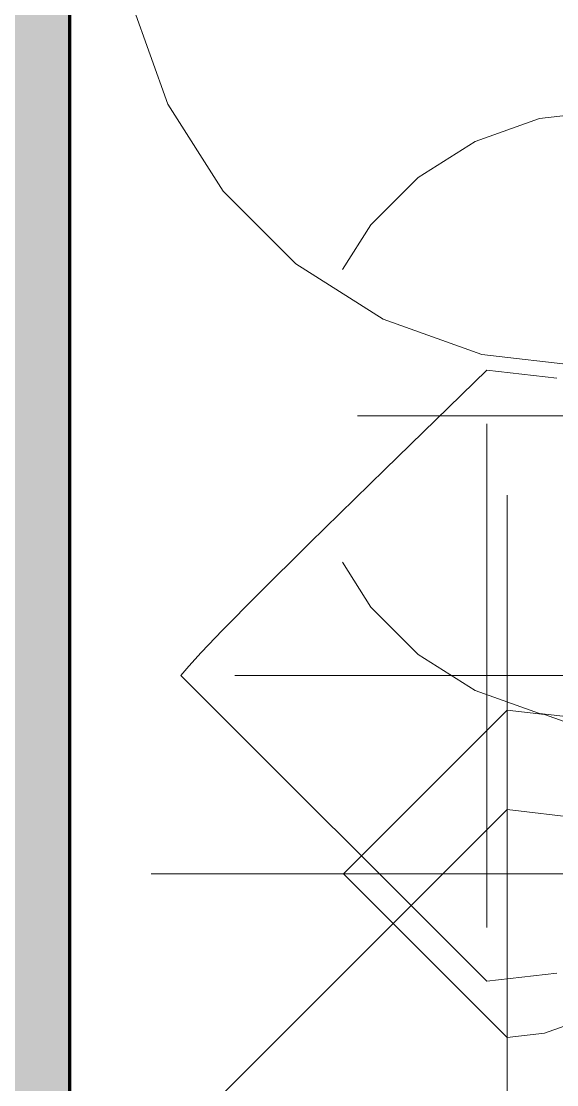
# Model space of a CAD drawing. Header units: inches. Extents: x 9391 to 11530, y 1186 to 2858.
# Drawn here: x 9716.4 to 9748, y 1657.7 to 1720.4 of the extents above; entities that cross this region are included whole.
import ezdxf

# ---------------------------------------------------------------- set-up
doc = ezdxf.new("R2010")
doc.units = ezdxf.units.IN
doc.header["$MEASUREMENT"] = 0
for name, color, linetype, lineweight in [('A-DETL-GENF-1', 254, 'Continuous', 9), ('C-BLDG-PADS', 91, 'Continuous', 70), ('C-BLDG-PADS-1', 91, 'Continuous', 9), ('C-TOPO', 7, 'Continuous', 9)]:
    doc.layers.add(name, color=color, linetype=linetype, lineweight=lineweight)

# ---------------------------------------------------------------- blocks, each defined once
blk = doc.blocks.new('daphne 26070 - daphne 26070-V59-FLOOR PLAN - ROOF')
at = {"layer": 'A-DETL-GENF-1'}
for p, q in [((0, 20.905), (0, 20.973)), ((0, 20.973), (0, 20.231)), ((0, 20.039), (0, 20.905)), ((0, 20.267), (0, 20.511)), ((0, 20.511), (0, 20.039)), ((0, 19.093), (0, 20.267)), ((0, 20.231), (0, 19.881)), ((0, 19.33), (0, 20.196)), ((0, 20.196), (0, 18.778)), ((0, 19.645), (0, 19.881)), ((0, 19.881), (0, 18.857)), ((0, 19.881), (0, 19.347)), ((0, 19.347), (0, 19.724)), ((0, 19.724), (0, 19.409)), ((0, 18.778), (0, 19.645)), ((0, 19.093), (0, 19.524)), ((0, 19.524), (0, 19.33)), ((0, 19.409), (0, 19.446)), ((0, 19.446), (0, 18.936)), ((0, 19.409), (0, 18.969)), ((0, 18.621), (0, 19.409)), ((0, 19.093), (0, 19.33)), ((0, 19.33), (0, 19.251)), ((0, 19.251), (0, 18.227)), ((0, 18.069), (0, 19.093)), ((0, 18.227), (0, 19.093)), ((0, 18.542), (0, 19.093)), ((0, 18.969), (0, 18.227)), ((0, 18.936), (0, 18.148)), ((0, 18.385), (0, 18.857)), ((0, 18.857), (0, 18.7)), ((0, 18.857), (0, 18.227)), ((0, 18.7), (0, 18.148)), ((0, 18.227), (0, 18.621)), ((0, 18.227), (0, 18.542)), ((0, 17.846), (0, 18.385)), ((0, 18.148), (0, 18.227)), ((0, 18.227), (0, 17.676)), ((0, 17.045), (0, 18.148)), ((0, 18.148), (0, 18.069)), ((0, 18.148), (0, 18.069)), ((0, 18.069), (0, 17.676)), ((0, 17.676), (0, 17.991)), ((0, 17.991), (0, 17.846)), ((0, 17.676), (0, 17.092)), ((0, 17.092), (0, 16.809)), ((0, 15.312), (0, 17.045)), ((0, 17.045), (0, 16.809)), ((0, 16.809), (0, 17.045)), ((0, 16.809), (0, 15.312)), ((0, 14.84), (0, 15.312)), ((0, 15.312), (0, 14.761)), ((0, 14.761), (0, 14.918)), ((0, 14.918), (0, 13.816)), ((0, 14.372), (0, 14.84)), ((0, 14.052), (0, 14.525)), ((0, 14.525), (0, 13.973)), ((0, 13.973), (0, 14.372)), ((0, 13.973), (0, 14.367)), ((0, 14.367), (0, 13.973)), ((0, 13.816), (0, 14.209)), ((0, 14.209), (0, 13.658)), ((0, 13.737), (0, 14.052)), ((0, 13.973), (0, 13.658)), ((0, 13.658), (0, 13.973)), ((0, 13.973), (0, 13.579)), ((0, 13.737), (0, 13.973)), ((0, 13.028), (0, 13.816)), ((0, 13.816), (0, 13.737)), ((0, 13.658), (0, 13.737)), ((0, 13.579), (0, 13.737)), ((0, 13.737), (0, 13.343)), ((0, 13.343), (0, 12.87)), ((0, 12.634), (0, 13.028)), ((0, 12.87), (0, 11.295)), ((0, 12.398), (0, 12.634)), ((0, 12.24), (0, 12.398)), ((0, 11.374), (0, 12.24)), ((0, 10.901), (0, 11.374)), ((0, 11.295), (0, 10.98)), ((0, 10.98), (0, 10.397)), ((0, 10.665), (0, 10.901)), ((0, 9.956), (0, 10.665)), ((0, 10.397), (0, 9.483)), ((0, 9.089), (0, 10.034)), ((0, 10.034), (0, 9.956)), ((-9.642, 0), (0, 9.642)), ((9.642, 0), (0, 9.642)), ((0, 9.483), (0, 8.065)), ((0, 8.538), (0, 9.089)), ((0, 8.38), (0, 8.538)), ((0, 7.907), (0, 8.38)), ((0, 8.065), (0, 6.568)), ((0, 6.411), (0, 7.907)), ((0, 6.664), (0, 7.277)), ((0, 7.277), (0, 7.052)), ((0, 7.052), (0, 6.411)), ((0, 6.568), (0, 6.726)), ((0, 6.726), (0, 6.253)), ((0, 5.699), (0, 6.664)), ((0, 6.253), (0, 5.702)), ((0, 5.702), (0, 4.756)), ((0, 4.835), (0, 5.699)), ((0, 4.126), (0, 4.835)), ((0, 4.756), (0, 4.014)), ((0, 3.575), (0, 4.126)), ((0, 4.014), (0, 1.445)), ((0, 2.551), (0, 3.732)), ((0, 3.732), (0, 3.575)), ((0, 1.999), (0, 2.551)), ((0, 0.66), (0, 1.999)), ((0, 1.445), (0, 0.498)), ((0, 0.345), (0, 0.66)), ((-11.418, 0), (-12.521, 0)), ((-10.394, 0), (-11.418, 0)), ((-9.291, 0), (-10.394, 0)), ((-9.213, 0), (-9.291, 0)), ((-5.747, 0), (-9.213, 0)), ((-4.486, 0), (-5.747, 0)), ((-0.372, 0), (-0.311, 0)), ((0.319, 0), (-0.311, 0)), ((0, 0.498), (0, 0.345)), ((0, -0.128), (0, 0.345)), ((0, 0.345), (0, -0.364)), ((9.387, -2.209), (9.642, 0)), ((-12.994, 0), (-12.127, 0)), ((-12.758, 0), (-11.97, 0)), ((-11.497, 0), (-12.635, 0)), ((-11.851, 0), (-12.6, 0)), ((-12.6, 0), (-12.127, 0)), ((-12.127, 0), (-12.442, 0)), ((-12.442, 0), (-11.851, 0)), ((-12.127, 0), (-10.788, 0)), ((-11.97, 0), (-11.261, 0)), ((-10.788, 0), (-11.497, 0)), ((-11.261, 0), (-10.436, 0)), ((-10.436, 0), (-9.922, 0)), ((-9.922, 0), (-8.504, 0)), ((-9.642, 0), (-9.387, -2.209)), ((-8.504, 0), (-8.346, 0)), ((-8.346, 0), (-7.558, 0)), ((-7.558, 0), (-6.928, 0)), ((-6.928, 0), (-6.643, 0)), ((-6.643, 0), (-6.062, 0)), ((-6.062, 0), (-6.219, 0)), ((-6.219, 0), (-5.668, 0)), ((-5.668, 0), (-5.983, 0)), ((-5.983, 0), (-5.353, 0)), ((-5.353, 0), (-4.722, 0)), ((-4.722, 0), (-4.329, 0)), ((-2.938, 0), (-4.486, 0)), ((-4.329, 0), (-3.541, 0)), ((-3.541, 0), (-1.285, 0)), ((-1.436, 0), (-2.938, 0)), ((-0.372, 0), (-1.436, 0)), ((-1.285, 0), (-0.565, 0)), ((-0.565, 0), (-0.075, 0)), ((-0.075, 0), (0.24, 0)), ((0, -0.521), (0, -0.128)), ((0, -0.345), (0, -0.369)), ((0, -0.345), (0, -0.364)), ((0, -0.369), (0, -1.309)), ((0, -0.994), (0, -0.521)), ((0.24, 0), (0.319, 0)), ((0.319, 0), (2.348, 0)), ((0.359, 0), (0.319, 0)), ((0.682, 0), (0.359, 0)), ((1.525, 0), (0.682, 0)), ((3.276, 0), (1.525, 0)), ((2.348, 0), (3.914, 0)), ((4.202, 0), (3.276, 0)), ((3.628, 0), (3.391, 0)), ((3.391, 0), (3.628, 0)), ((3.914, 0), (3.628, 0)), ((3.628, 0), (4.494, 0)), ((5.439, 0), (4.202, 0)), ((4.494, 0), (4.652, 0)), ((4.652, 0), (4.967, 0)), ((4.967, 0), (5.439, 0)), ((5.439, 0), (6.133, 0)), ((6.385, 0), (5.439, 0)), ((6.133, 0), (5.597, 0)), ((5.597, 0), (6.07, 0)), ((6.07, 0), (6.542, 0)), ((7.724, 0), (6.385, 0)), ((6.542, 0), (6.936, 0)), ((6.936, 0), (7.803, 0)), ((7.881, 0), (7.409, 0)), ((7.409, 0), (7.488, 0)), ((7.488, 0), (8.197, 0)), ((9.323, 0), (7.724, 0)), ((7.803, 0), (7.881, 0)), ((8.669, 0), (8.039, 0)), ((8.039, 0), (10.639, 0)), ((8.197, 0), (8.827, 0)), ((9.299, 0), (8.669, 0)), ((8.827, 0), (9.299, 0)), ((9.299, 0), (10.464, 0)), ((9.851, 0), (9.299, 0)), ((9.457, 0), (9.323, 0)), ((10.245, 0), (9.457, 0)), ((10.166, 0), (9.851, 0)), ((10.464, 0), (10.166, 0)), ((10.717, 0), (10.245, 0)), ((10.639, 0), (10.954, 0)), ((10.954, 0), (10.639, 0)), ((10.639, 0), (11.19, 0)), ((11.19, 0), (10.717, 0)), ((11.19, 0), (11.82, 0)), ((11.741, 0), (11.19, 0)), ((11.82, 0), (11.348, 0)), ((11.348, 0), (11.584, 0)), ((11.584, 0), (12.194, 0)), ((12.057, 0), (11.741, 0)), ((12.748, 0), (11.899, 0)), ((11.899, 0), (12.057, 0)), ((12.194, 0), (12.317, 0)), ((12.317, 0), (12.687, 0)), ((12.844, 0), (12.45, 0)), ((12.45, 0), (13.299, 0)), ((12.687, 0), (12.608, 0)), ((12.608, 0), (12.844, 0)), ((13.081, 0), (12.748, 0)), ((13.947, 0), (13.081, 0)), ((13.299, 0), (14.105, 0)), ((14.026, 0), (13.947, 0)), ((13.947, 0), (15.286, 0)), ((14.42, 0), (13.947, 0)), ((14.814, 0), (14.026, 0)), ((14.105, 0), (14.499, 0)), ((15.423, 0), (14.42, 0)), ((14.499, 0), (14.883, 0)), ((14.883, 0), (14.499, 0)), ((14.499, 0), (14.814, 0)), ((14.814, 0), (15.129, 0)), ((15.523, 0), (14.814, 0)), ((15.129, 0), (15.523, 0)), ((15.523, 0), (15.208, 0)), ((15.208, 0), (15.676, 0)), ((15.286, 0), (15.995, 0)), ((15.444, 0), (15.286, 0)), ((15.286, 0), (15.444, 0)), ((16.704, 0), (15.423, 0)), ((16.153, 0), (15.444, 0)), ((15.444, 0), (15.995, 0)), ((15.676, 0), (15.523, 0)), ((15.995, 0), (16.153, 0)), ((15.995, 0), (16.522, 0)), ((16.522, 0), (16.704, 0)), ((17.334, 0), (16.547, 0)), ((16.547, 0), (18.28, 0)), ((16.704, 0), (17.334, 0)), ((17.019, 0), (16.704, 0)), ((17.65, 0), (17.019, 0)), ((17.728, 0), (17.207, 0)), ((17.207, 0), (17.256, 0)), ((17.256, 0), (18.437, 0)), ((17.334, 0), (17.728, 0)), ((18.516, 0), (17.334, 0)), ((18.122, 0), (17.571, 0)), ((17.571, 0), (17.65, 0)), ((18.212, 0), (17.807, 0)), ((17.807, 0), (17.965, 0)), ((17.965, 0), (18.516, 0)), ((18.595, 0), (18.043, 0)), ((18.043, 0), (18.212, 0)), ((18.595, 0), (18.122, 0)), ((18.122, 0), (18.674, 0)), ((18.752, 0), (18.122, 0)), ((18.28, 0), (18.595, 0)), ((19.146, 0), (18.28, 0)), ((18.28, 0), (18.91, 0)), ((18.437, 0), (18.595, 0)), ((18.674, 0), (18.831, 0)), ((19.698, 0), (18.752, 0)), ((18.752, 0), (19.146, 0)), ((18.91, 0), (18.752, 0)), ((18.831, 0), (19.619, 0)), ((19.619, 0), (19.934, 0)), ((19.934, 0), (19.698, 0)), ((0, -1.654), (0, -0.994)), ((0, -1.309), (0, -1.782)), ((0, -2.097), (0, -1.654)), ((0, -1.782), (0, -2.176)), ((-9.387, -2.209), (-8.661, -4.238)), ((0, -2.727), (0, -2.097)), ((0, -2.176), (0, -2.491)), ((0, -2.491), (0, -3.594)), ((8.661, -4.238), (9.387, -2.209)), ((0, -3.2), (0, -2.727))]:
    blk.add_line(p, q, dxfattribs=at)
blk = doc.blocks.new('meyer lilac 26082 - meyer lilac 26082-V61-FLOOR PLAN - ROOF')
at = {"layer": 'A-DETL-GENF-1'}
for p, q in [((26.902, -6.331), (27.632, 0)), ((24.821, -12.146), (26.902, -6.331)), ((21.557, -17.277), (24.821, -12.146)), ((17.277, -21.557), (21.557, -17.277)), ((12.146, -24.821), (17.277, -21.557)), ((6.331, -26.902), (12.146, -24.821))]:
    blk.add_line(p, q, dxfattribs=at)
blk = doc.blocks.new('switchgrass 26764 - switchgrass 26764-V54-FLOOR PLAN - ROOF')
at = {"layer": 'A-DETL-GENF-1'}
for p, q in [((0, 3.367), (0, -4.66)), ((17.537, -4.127), (18.013, 0)), ((-18.013, 0), (-17.537, -4.127)), ((0, -3.547), (0, -2.873)), ((0, -4.37), (0, -3.547)), ((-17.537, -4.127), (-16.181, -7.918)), ((0, -5.574), (0, -4.37)), ((16.181, -7.918), (17.537, -4.127)), ((0, -6.442), (0, -4.415)), ((0, -4.415), (0, -7.6)), ((0, -4.66), (0, -4.807)), ((0, -4.807), (0, -4.907)), ((0, -4.85), (0, -4.831)), ((0, -4.831), (0, -5.284)), ((0, -5.465), (0, -4.85)), ((0, -4.907), (0, -4.97)), ((0, -4.97), (0, -5.002)), ((0, -5), (0, -4.995)), ((0, -4.995), (0, -5.093)), ((0, -5.012), (0, -5)), ((0, -5.002), (0, -5.012)), ((0, -5.093), (0, -5.217)), ((0, -5.217), (0, -5.639)), ((0, -5.284), (0, -5.443)), ((0, -5.443), (0, -8.185)), ((0, -6.038), (0, -5.465)), ((0, -6.354), (0, -5.574)), ((0, -5.639), (0, -5.764)), ((0, -5.764), (0, -5.863)), ((0, -5.863), (0, -5.858)), ((0, -5.858), (0, -6.098)), ((0, -6.55), (0, -6.038)), ((0, -6.098), (0, -6.531)), ((0, -7.479), (0, -6.354)), ((0, -7.41), (0, -6.442)), ((0, -8.464), (0, -6.519)), ((0, -6.519), (0, -6.947)), ((0, -6.531), (0, -7.298)), ((0, -6.981), (0, -6.55)), ((0, -6.947), (0, -7.639)), ((0, -7.312), (0, -6.981)), ((0, -8.324), (0, -7.166)), ((0, -7.166), (0, -7.476)), ((0, -7.298), (0, -8.491)), ((0, -7.525), (0, -7.312)), ((0, -8.805), (0, -7.41)), ((0, -8.084), (0, -7.456)), ((0, -7.456), (0, -10.496)), ((0, -7.476), (0, -7.888)), ((0, -8.78), (0, -7.479)), ((-16.181, -7.918), (-14.053, -11.263)), ((0, -7.6), (0, -7.525)), ((0, -7.639), (0, -8.519)), ((0, -7.888), (0, -8.493)), ((0, -8.98), (0, -8.084)), ((14.053, -11.263), (16.181, -7.918)), ((0, -8.185), (0, -8.469)), ((0, -9.181), (0, -8.324)), ((0, -8.324), (0, -8.414)), ((0, -10.483), (0, -8.324)), ((0, -8.936), (0, -8.324)), ((0, -8.324), (0, -9.048)), ((0, -8.414), (0, -9.488)), ((0, -8.469), (0, -8.464)), ((0, -8.491), (0, -10.206)), ((0, -8.493), (0, -9.308)), ((0, -8.519), (0, -9.507)), ((0, -10.088), (0, -8.78)), ((0, -10.417), (0, -8.805)), ((0, -9.575), (0, -8.936)), ((0, -9.145), (0, -8.98)), ((0, -9.048), (0, -11.654)), ((0, -9.193), (0, -9.145)), ((0, -10.076), (0, -9.181)), ((0, -9.631), (0, -9.193)), ((0, -9.308), (0, -10.348)), ((0, -9.488), (0, -9.868)), ((0, -9.507), (0, -10.527)), ((0, -10.197), (0, -9.575)), ((0, -10.153), (0, -9.631)), ((0, -9.868), (0, -10.265)), ((0, -10.947), (0, -10.076)), ((0, -11.232), (0, -10.088)), ((0, -10.221), (0, -10.153)), ((0, -10.758), (0, -10.197)), ((0, -10.206), (0, -10.221)), ((0, -10.265), (0, -14.289)), ((0, -10.348), (0, -11.631)), ((0, -12.037), (0, -10.417)), ((0, -10.978), (0, -10.483)), ((0, -10.496), (0, -12.667)), ((0, -10.527), (0, -11.501)), ((-14.053, -11.263), (-11.263, -14.053)), ((0, -11.214), (0, -10.758)), ((0, -11.799), (0, -10.933)), ((0, -10.933), (0, -11.603)), ((0, -11.733), (0, -10.947)), ((0, -11.54), (0, -10.978)), ((0, -11.52), (0, -11.214)), ((0, -12.043), (0, -11.232)), ((11.263, -14.053), (14.053, -11.263)), ((0, -11.501), (0, -12.351)), ((0, -11.631), (0, -11.52)), ((0, -11.829), (0, -11.54)), ((0, -11.603), (0, -12.246)), ((0, -11.654), (0, -11.799)), ((0, -12.372), (0, -11.733)), ((0, -12.976), (0, -11.829)), ((0, -13.454), (0, -12.037)), ((0, -12.351), (0, -12.043)), ((0, -12.246), (0, -12.844)), ((0, -12.8), (0, -12.372)), ((0, -12.667), (0, -12.957)), ((0, -12.957), (0, -12.8)), ((0, -12.844), (0, -13.378)), ((0, -13.295), (0, -12.976)), ((0, -13.61), (0, -13.295)), ((0, -13.378), (0, -13.828)), ((0, -14.458), (0, -13.454)), ((0, -13.936), (0, -13.61)), ((-11.263, -14.053), (-8.623, -15.732)), ((0, -13.828), (0, -14.405)), ((0, -14.289), (0, -13.936)), ((0, -14.405), (0, -14.839)), ((8.623, -15.732), (11.263, -14.053)), ((0, -14.839), (0, -14.458))]:
    blk.add_line(p, q, dxfattribs=at)
blk = doc.blocks.new('meyer lilac 26082 - meyer lilac 26082-V64-FLOOR PLAN - ROOF')
at = {"layer": 'A-DETL-GENF-1'}
for p, q in [((27.632, 0), (0, 27.632)), ((12.93, 0), (7.979, 0)), ((25.191, 0), (12.93, 0)), ((28.492, 0), (25.191, 0)), ((26.902, -6.331), (27.632, 0)), ((31.557, 0), (28.492, 0)), ((8.214, 0), (15.995, 0)), ((15.995, 0), (24.248, 0)), ((24.248, 0), (25.806, 0)), ((25.806, 0), (27.312, 0)), ((27.312, 0), (28.715, 0)), ((28.715, 0), (29.963, 0)), ((29.963, 0), (31.005, 0)), ((31.005, 0), (31.79, 0)), ((35.566, 0), (31.557, 0)), ((31.79, 0), (32.265, 0)), ((32.265, 0), (32.554, 0)), ((32.554, 0), (32.819, 0)), ((32.819, 0), (33.063, 0)), ((33.063, 0), (33.29, 0)), ((33.29, 0), (33.505, 0)), ((33.505, 0), (33.712, 0)), ((33.712, 0), (33.915, 0)), ((33.915, 0), (38.395, 0)), ((43.818, 0), (35.566, 0)), ((38.395, 0), (41.932, 0)), ((46.176, 0), (41.696, 0)), ((41.696, 0), (43.818, 0)), ((41.932, 0), (46.176, 0))]:
    blk.add_line(p, q, dxfattribs=at)
blk = doc.blocks.new('switchgrass 26764 - switchgrass 26764-V58-FLOOR PLAN - ROOF')
at = {"layer": 'A-DETL-GENF-1'}
for p, q in [((-18.013, 0), (0, 18.013)), ((0.554, 17.551), (0, 18.013)), ((1.361, 16.826), (0.554, 17.551)), ((2.673, 15.572), (1.361, 16.826)), ((4.741, 13.527), (2.673, 15.572)), ((0, 14.619), (0, 14.839)), ((0, 14.839), (0, 14.423)), ((0, 13.989), (0, 14.619)), ((0, 14.423), (0, 13.91)), ((0, 12.891), (0, 14.115)), ((0, 14.115), (0, 14.099)), ((0, 14.099), (0, 14.054)), ((0, 14.054), (0, 13.99)), ((0, 13.99), (0, 13.912)), ((0, 12.146), (0, 13.989)), ((0, 13.912), (0, 13.83)), ((0, 13.91), (0, 12.047)), ((0, 13.83), (0, 13.75)), ((0, 13.75), (0, 13.681)), ((0, 13.681), (0, 11.943)), ((0, 13.238), (0, 13.391)), ((0, 13.391), (0, 11.075)), ((0, 13.001), (0, 13.238)), ((7.82, 10.426), (4.741, 13.527)), ((0, 12.683), (0, 13.001)), ((0, 11.079), (0, 12.957)), ((0, 12.957), (0, 9.772)), ((0, 11.806), (0, 12.891)), ((0, 11.68), (0, 12.879)), ((0, 12.879), (0, 12.874)), ((0, 12.874), (0, 12.545)), ((0, 12.286), (0, 12.683)), ((0, 11.943), (0, 12.665)), ((0, 12.665), (0, 11.079)), ((0, 12.545), (0, 12.523)), ((0, 12.523), (0, 12.002)), ((0, 11.811), (0, 12.286)), ((0, 11.257), (0, 12.146)), ((0, 12.047), (0, 11.402)), ((0, 12.002), (0, 11.53)), ((0, 7.456), (0, 11.943)), ((0, 11.943), (0, 11.914)), ((0, 11.914), (0, 11.873)), ((0, 11.873), (0, 11.824)), ((0, 11.824), (0, 11.773)), ((0, 11.262), (0, 11.811)), ((0, 10.793), (0, 11.806)), ((0, 11.773), (0, 11.724)), ((0, 11.724), (0, 11.683)), ((0, 11.683), (0, 11.654)), ((0, 10.586), (0, 11.68)), ((0, 11.654), (0, 11.254)), ((0, 11.53), (0, 10.617)), ((0, 11.402), (0, 10.785)), ((0, 10.978), (0, 11.364)), ((0, 11.364), (0, 11.22)), ((0, 11.109), (0, 11.364)), ((0, 11.364), (0, 11.33)), ((0, 11.33), (0, 10.981)), ((0, 10.641), (0, 11.262)), ((0, 10.604), (0, 11.257)), ((0, 11.254), (0, 10.197)), ((0, 11.22), (0, 10.28)), ((0, 9.832), (0, 11.109)), ((0, 11.075), (0, 9.338)), ((0, 10.981), (0, 10.93)), ((0, 9.171), (0, 10.978)), ((0, 10.93), (0, 8.759)), ((0, 9.787), (0, 10.793)), ((0, 10.785), (0, 10.641)), ((0, 10.422), (0, 10.681)), ((0, 10.681), (0, 10.323)), ((0, 10.617), (0, 10.121)), ((0, 10.351), (0, 10.604)), ((0, 9.561), (0, 10.586)), ((0, 10.254), (0, 10.583)), ((0, 10.583), (0, 10.493)), ((0, 10.493), (0, 10.28)), ((0, 9.366), (0, 10.422)), ((0, 10.061), (0, 10.351)), ((0, 10.323), (0, 10.139)), ((0, 10.28), (0, 8.625)), ((0, 10.28), (0, 7.014)), ((0, 8.377), (0, 10.254)), ((0, 10.197), (0, 9.065)), ((0, 10.139), (0, 9.856)), ((0, 10.121), (0, 9.559)), ((0, 9.073), (0, 10.061)), ((12.159, 6.005), (7.82, 10.426)), ((0, 9.856), (0, 9.516)), ((0, 9.772), (0, 9.832)), ((0, 7.532), (0, 9.787)), ((0, 8.903), (0, 9.627)), ((0, 9.627), (0, 7.807)), ((0, 8.568), (0, 9.561)), ((0, 9.559), (0, 8.903)), ((0, 9.516), (0, 9.158)), ((0, 9.338), (0, 9.366)), ((0, 8.667), (0, 9.171)), ((0, 9.158), (0, 8.821)), ((0, 7.969), (0, 9.073)), ((0, 9.065), (0, 8.571)), ((0, 8.179), (0, 9.048)), ((0, 9.048), (0, 9.037)), ((0, 9.037), (0, 9.007)), ((0, 9.007), (0, 8.964)), ((0, 8.964), (0, 8.912)), ((0, 8.912), (0, 8.858)), ((0, 8.858), (0, 8.805)), ((0, 8.821), (0, 8.547)), ((0, 8.805), (0, 8.759)), ((0, 8.759), (0, 7.456)), ((0, 8.759), (0, 7.89)), ((0, 8.37), (0, 8.667)), ((0, 8.625), (0, 7.967)), ((0, 8.571), (0, 8.179)), ((0, 7.573), (0, 8.568)), ((0, 8.547), (0, 8.374)), ((0, 7.535), (0, 8.377)), ((0, 8.374), (0, 8.37)), ((0, 6.846), (0, 7.969)), ((0, 7.967), (0, 7.461)), ((0, 7.89), (0, 5.429)), ((0, 7.807), (0, 7.228)), ((0, 6.539), (0, 7.573)), ((0, 7.228), (0, 7.535)), ((0, 6.153), (0, 7.532)), ((0, 7.461), (0, 7.136)), ((0, 7.136), (0, 7.021)), ((0, 7.021), (0, 6.442)), ((0, 7.014), (0, 5.517)), ((0, 5.803), (0, 6.846)), ((0, 5.429), (0, 6.539)), ((0, 6.442), (0, 6.153)), ((0, 4.936), (0, 5.803)), ((18.013, 0), (12.159, 6.005)), ((0, 3.692), (0, 5.574)), ((0, 5.574), (0, 5.51)), ((0, 5.517), (0, 4.524)), ((0, 5.51), (0, 4.737)), ((0, 4.886), (0, 4.995)), ((0, 4.995), (0, 4.883)), ((0, 4.345), (0, 4.936)), ((0, 4.335), (0, 4.886)), ((0, 4.883), (0, 3.547)), ((0, 4.737), (0, 4.309)), ((0, 4.524), (0, 3.937)), ((0, 4.126), (0, 4.345)), ((0, 4.282), (0, 4.335)), ((0, 4.309), (0, 4.282)), ((0, 4.083), (0, 4.126)), ((0, 4.006), (0, 4.083)), ((0, 3.907), (0, 4.006)), ((0, 3.937), (0, 3.641)), ((0, 3.799), (0, 3.907)), ((0, 3.694), (0, 3.799)), ((0, 3.606), (0, 3.694)), ((0, 3.113), (0, 3.692)), ((0, 3.641), (0, 3.615)), ((0, 3.615), (0, 3.564)), ((0, 3.547), (0, 3.606)), ((0, 3.564), (0, 3.484)), ((0, 3.547), (0, 3.257)), ((0, 3.257), (0, 3.547)), ((0, 3.484), (0, 3.367)), ((0, 3.367), (0, -4.66)), ((0, 1.81), (0, 3.113)), ((0, 1.775), (0, 1.81)), ((0, 1.718), (0, 1.775)), ((0, 1.648), (0, 1.718)), ((0, 1.57), (0, 1.648)), ((0, 1.494), (0, 1.57)), ((0, 1.427), (0, 1.494)), ((0, 1.375), (0, 1.427)), ((0, 1.375), (0, -0.362)), ((-14.405, 0), (-14.839, 0)), ((-14.839, 0), (-14.458, 0)), ((-14.458, 0), (-13.454, 0)), ((-13.828, 0), (-14.405, 0)), ((-10.265, 0), (-14.289, 0)), ((-14.289, 0), (-13.936, 0)), ((-13.936, 0), (-13.61, 0)), ((-13.378, 0), (-13.828, 0)), ((-13.61, 0), (-13.295, 0)), ((-13.454, 0), (-12.037, 0)), ((-12.844, 0), (-13.378, 0)), ((-13.295, 0), (-12.976, 0)), ((-12.976, 0), (-11.829, 0)), ((-12.667, 0), (-12.957, 0)), ((-12.957, 0), (-12.8, 0)), ((-12.246, 0), (-12.844, 0)), ((-12.8, 0), (-12.372, 0)), ((-10.496, 0), (-12.667, 0)), ((-12.372, 0), (-11.733, 0)), ((-11.603, 0), (-12.246, 0)), ((-12.037, 0), (-10.417, 0)), ((-11.829, 0), (-11.54, 0)), ((-11.654, 0), (-11.799, 0)), ((-11.799, 0), (-10.933, 0)), ((-11.733, 0), (-10.947, 0)), ((-9.048, 0), (-11.654, 0)), ((-10.348, 0), (-11.631, 0)), ((-11.631, 0), (-11.52, 0)), ((-10.933, 0), (-11.603, 0)), ((-11.54, 0), (-10.978, 0)), ((-11.52, 0), (-11.214, 0)), ((-11.214, 0), (-10.758, 0)), ((-10.978, 0), (-10.483, 0)), ((-10.947, 0), (-10.076, 0)), ((-10.758, 0), (-10.197, 0)), ((-7.456, 0), (-10.496, 0)), ((-10.483, 0), (-8.324, 0)), ((-10.417, 0), (-8.805, 0)), ((-9.308, 0), (-10.348, 0)), ((-9.868, 0), (-10.265, 0)), ((-10.206, 0), (-10.221, 0)), ((-10.221, 0), (-10.153, 0)), ((-8.491, 0), (-10.206, 0)), ((-10.197, 0), (-9.575, 0)), ((-10.153, 0), (-9.631, 0)), ((-10.076, 0), (-9.181, 0)), ((-9.488, 0), (-9.868, 0)), ((-9.631, 0), (-9.193, 0)), ((-9.575, 0), (-8.936, 0)), ((-8.414, 0), (-9.488, 0)), ((-8.493, 0), (-9.308, 0)), ((-9.193, 0), (-9.145, 0)), ((-9.181, 0), (-8.324, 0)), ((-9.145, 0), (-8.98, 0)), ((-8.324, 0), (-9.048, 0)), ((-8.98, 0), (-8.084, 0)), ((-8.936, 0), (-8.324, 0)), ((-8.805, 0), (-7.41, 0)), ((-7.888, 0), (-8.493, 0)), ((-7.298, 0), (-8.491, 0)), ((-8.185, 0), (-8.469, 0)), ((-8.469, 0), (-8.464, 0)), ((-8.464, 0), (-6.519, 0)), ((-8.324, 0), (-8.414, 0)), ((-8.324, 0), (-7.166, 0)), ((-5.443, 0), (-8.185, 0)), ((-8.084, 0), (-7.456, 0)), ((-7.476, 0), (-7.888, 0)), ((-4.415, 0), (-7.6, 0)), ((-7.6, 0), (-7.525, 0)), ((-7.525, 0), (-7.312, 0)), ((-7.166, 0), (-7.476, 0)), ((-7.41, 0), (-6.442, 0)), ((-7.312, 0), (-6.981, 0)), ((-6.531, 0), (-7.298, 0)), ((-6.981, 0), (-6.55, 0)), ((-6.55, 0), (-6.038, 0)), ((-6.098, 0), (-6.531, 0)), ((-6.442, 0), (-4.415, 0)), ((-5.858, 0), (-6.098, 0)), ((-6.038, 0), (-5.465, 0)), ((-5.764, 0), (-5.863, 0)), ((-5.863, 0), (-5.858, 0)), ((-5.639, 0), (-5.764, 0)), ((-5.217, 0), (-5.639, 0)), ((-5.465, 0), (-4.85, 0)), ((-5.284, 0), (-5.443, 0)), ((-4.831, 0), (-5.284, 0)), ((-5.093, 0), (-5.217, 0)), ((-4.995, 0), (-5.093, 0)), ((-5.002, 0), (-5.012, 0)), ((-5.012, 0), (-5, 0)), ((-4.97, 0), (-5.002, 0)), ((-5, 0), (-4.995, 0)), ((-4.907, 0), (-4.97, 0)), ((-4.807, 0), (-4.907, 0)), ((-4.85, 0), (-4.831, 0)), ((-4.66, 0), (-4.807, 0)), ((3.367, 0), (-4.66, 0)), ((-3.547, 0), (-2.873, 0)), ((-2.873, 0), (-2.332, 0)), ((-2.332, 0), (-1.901, 0)), ((-1.901, 0), (-1.086, 0)), ((-1.086, 0), (-0.615, 0)), ((-0.615, 0), (-0.354, 0)), ((-0.354, 0), (-0.507, 0)), ((1.375, 0), (-0.362, 0)), ((1.375, 0), (1.427, 0)), ((1.427, 0), (1.494, 0)), ((1.494, 0), (1.57, 0)), ((1.57, 0), (1.648, 0)), ((1.648, 0), (1.718, 0)), ((1.718, 0), (1.775, 0)), ((1.775, 0), (1.81, 0)), ((1.81, 0), (3.113, 0)), ((3.113, 0), (3.692, 0)), ((3.547, 0), (3.257, 0)), ((3.257, 0), (3.547, 0)), ((3.484, 0), (3.367, 0)), ((3.564, 0), (3.484, 0)), ((4.883, 0), (3.547, 0)), ((3.547, 0), (3.606, 0)), ((3.615, 0), (3.564, 0)), ((3.606, 0), (3.694, 0)), ((3.641, 0), (3.615, 0)), ((3.937, 0), (3.641, 0)), ((3.692, 0), (5.574, 0)), ((3.694, 0), (3.799, 0)), ((3.799, 0), (3.907, 0)), ((3.907, 0), (4.006, 0)), ((4.524, 0), (3.937, 0)), ((4.006, 0), (4.083, 0)), ((4.083, 0), (4.126, 0)), ((4.126, 0), (4.345, 0)), ((4.309, 0), (4.282, 0)), ((4.282, 0), (4.335, 0)), ((4.737, 0), (4.309, 0)), ((4.335, 0), (4.886, 0)), ((4.345, 0), (4.936, 0)), ((5.517, 0), (4.524, 0)), ((5.51, 0), (4.737, 0)), ((4.995, 0), (4.883, 0)), ((4.886, 0), (4.995, 0)), ((4.936, 0), (5.803, 0)), ((7.89, 0), (5.429, 0)), ((5.429, 0), (6.539, 0)), ((5.574, 0), (5.51, 0)), ((7.014, 0), (5.517, 0)), ((5.803, 0), (6.846, 0)), ((6.442, 0), (6.153, 0)), ((6.153, 0), (7.532, 0)), ((7.021, 0), (6.442, 0)), ((6.539, 0), (7.573, 0)), ((6.846, 0), (7.969, 0)), ((10.28, 0), (7.014, 0)), ((7.136, 0), (7.021, 0)), ((7.461, 0), (7.136, 0)), ((7.807, 0), (7.228, 0)), ((7.228, 0), (7.535, 0)), ((8.759, 0), (7.456, 0)), ((7.456, 0), (11.943, 0)), ((7.967, 0), (7.461, 0)), ((7.532, 0), (9.787, 0)), ((7.535, 0), (8.377, 0)), ((7.573, 0), (8.568, 0)), ((9.627, 0), (7.807, 0)), ((8.759, 0), (7.89, 0)), ((8.625, 0), (7.967, 0)), ((7.969, 0), (9.073, 0)), ((8.571, 0), (8.179, 0)), ((8.179, 0), (9.048, 0)), ((8.374, 0), (8.37, 0)), ((8.37, 0), (8.667, 0)), ((8.547, 0), (8.374, 0)), ((8.377, 0), (10.254, 0)), ((8.821, 0), (8.547, 0)), ((8.568, 0), (9.561, 0)), ((9.065, 0), (8.571, 0)), ((10.28, 0), (8.625, 0)), ((8.667, 0), (9.171, 0)), ((10.93, 0), (8.759, 0)), ((8.805, 0), (8.759, 0)), ((8.857, 0), (8.805, 0)), ((9.158, 0), (8.821, 0)), ((8.912, 0), (8.857, 0)), ((9.559, 0), (8.903, 0)), ((8.903, 0), (9.627, 0)), ((8.964, 0), (8.912, 0)), ((9.007, 0), (8.964, 0)), ((9.037, 0), (9.007, 0)), ((9.048, 0), (9.037, 0)), ((10.197, 0), (9.065, 0)), ((9.073, 0), (10.061, 0)), ((9.516, 0), (9.158, 0)), ((9.171, 0), (10.978, 0)), ((11.075, 0), (9.338, 0)), ((9.338, 0), (9.366, 0)), ((9.366, 0), (10.422, 0)), ((9.856, 0), (9.516, 0)), ((10.121, 0), (9.559, 0)), ((9.561, 0), (10.586, 0)), ((12.957, 0), (9.772, 0)), ((9.772, 0), (9.832, 0)), ((9.787, 0), (10.793, 0)), ((9.832, 0), (11.109, 0)), ((10.139, 0), (9.856, 0)), ((10.061, 0), (10.351, 0)), ((10.617, 0), (10.121, 0)), ((10.323, 0), (10.139, 0)), ((11.254, 0), (10.197, 0)), ((10.254, 0), (10.583, 0)), ((11.22, 0), (10.28, 0)), ((10.493, 0), (10.28, 0)), ((10.681, 0), (10.323, 0)), ((10.351, 0), (10.604, 0)), ((10.422, 0), (10.681, 0)), ((10.583, 0), (10.493, 0)), ((10.586, 0), (11.68, 0)), ((10.604, 0), (11.257, 0)), ((11.53, 0), (10.617, 0)), ((10.785, 0), (10.641, 0)), ((10.641, 0), (11.262, 0)), ((11.402, 0), (10.785, 0)), ((10.793, 0), (11.806, 0)), ((10.981, 0), (10.93, 0)), ((10.978, 0), (11.364, 0)), ((11.33, 0), (10.981, 0)), ((13.391, 0), (11.075, 0)), ((12.665, 0), (11.079, 0)), ((11.079, 0), (12.957, 0)), ((11.109, 0), (11.364, 0)), ((11.364, 0), (11.22, 0)), ((11.654, 0), (11.254, 0)), ((11.257, 0), (12.146, 0)), ((11.262, 0), (11.811, 0)), ((11.364, 0), (11.33, 0)), ((12.047, 0), (11.402, 0)), ((12.002, 0), (11.53, 0)), ((11.683, 0), (11.654, 0)), ((11.68, 0), (12.879, 0)), ((11.724, 0), (11.683, 0)), ((11.773, 0), (11.724, 0)), ((11.824, 0), (11.773, 0)), ((11.806, 0), (12.891, 0)), ((11.811, 0), (12.286, 0)), ((11.873, 0), (11.824, 0)), ((11.914, 0), (11.873, 0)), ((11.943, 0), (11.914, 0)), ((13.681, 0), (11.943, 0)), ((11.943, 0), (12.665, 0)), ((12.523, 0), (12.002, 0)), ((13.91, 0), (12.047, 0)), ((12.146, 0), (13.989, 0)), ((12.286, 0), (12.683, 0)), ((12.545, 0), (12.523, 0)), ((12.874, 0), (12.545, 0)), ((12.683, 0), (13.001, 0)), ((12.879, 0), (12.874, 0)), ((12.891, 0), (14.115, 0)), ((13.001, 0), (13.238, 0)), ((13.238, 0), (13.391, 0)), ((13.75, 0), (13.681, 0)), ((13.83, 0), (13.75, 0)), ((13.912, 0), (13.83, 0)), ((14.423, 0), (13.91, 0)), ((13.99, 0), (13.912, 0)), ((13.989, 0), (14.619, 0)), ((14.054, 0), (13.99, 0)), ((14.099, 0), (14.054, 0)), ((14.115, 0), (14.099, 0)), ((14.839, 0), (14.423, 0)), ((14.619, 0), (14.839, 0)), ((17.537, -4.127), (18.013, 0)), ((-18.013, 0), (-17.537, -4.127)), ((-11.501, 0), (-12.351, 0)), ((-12.351, 0), (-12.043, 0)), ((-12.043, 0), (-11.232, 0)), ((-10.527, 0), (-11.501, 0)), ((-11.232, 0), (-10.088, 0)), ((-9.507, 0), (-10.527, 0)), ((-10.088, 0), (-8.78, 0)), ((-8.519, 0), (-9.507, 0)), ((-8.78, 0), (-7.479, 0)), ((-7.639, 0), (-8.519, 0)), ((-6.947, 0), (-7.639, 0)), ((-7.479, 0), (-6.354, 0)), ((-6.519, 0), (-6.947, 0)), ((-6.354, 0), (-5.574, 0)), ((-5.574, 0), (-4.37, 0)), ((-4.37, 0), (-3.547, 0)), ((-0.654, 0), (-0.666, 0)), ((-0.666, 0), (-0.666, 0)), ((-0.666, 0), (-0.651, 0)), ((-0.631, 0), (-0.654, 0)), ((-0.651, 0), (-0.362, 0)), ((-0.598, 0), (-0.631, 0)), ((-0.556, 0), (-0.598, 0)), ((-0.507, 0), (-0.556, 0)), ((0, -0.615), (0, -0.354)), ((0, -0.354), (0, -0.507)), ((0, -0.651), (0, -0.362)), ((0, -0.507), (0, -0.556)), ((0, -0.556), (0, -0.598)), ((0, -0.598), (0, -0.631)), ((0, -1.086), (0, -0.615)), ((0, -0.631), (0, -0.654)), ((0, -0.666), (0, -0.651)), ((0, -0.654), (0, -0.666)), ((0, -0.666), (0, -0.666)), ((0, -1.901), (0, -1.086)), ((0, -2.332), (0, -1.901)), ((0, -2.873), (0, -2.332)), ((0, -3.547), (0, -2.873)), ((0, -4.37), (0, -3.547))]:
    blk.add_line(p, q, dxfattribs=at)

msp = doc.modelspace()

# ---------------------------------------------------------------- hatches: boundary and pattern name
at = {"layer": 'C-BLDG-PADS-1'}
h = msp.add_hatch(dxfattribs=at)
h.set_pattern_fill('FP_1', color=256, style=0, pattern_type=2)
h.set_pattern_definition([(0, (0, 0), (30.72, 7.68), [1.267, -21.773, 1.267, -21.773, -122.88]), (0, (0, 0), (30.72, 7.68), [-46.08, 1.267, -44.813, 1.267, -21.773, -53.76]), (0, (0, 0), (30.72, 7.68), [-115.2, 1.267, -14.093, 1.267, -37.133]), (120, (11.52, 3.84), (-22.011075, 22.7643004), [1.267, -21.773, 1.267, -21.773, -122.88]), (120, (11.52, 3.84), (-22.011075, 22.7643004), [-46.08, 1.267, -44.813, 1.267, -21.773, -53.76]), (120, (11.52, 3.84), (-22.011075, 22.7643004), [-115.2, 1.267, -14.093, 1.267, -37.133]), (240, (15.36, 19.2), (-8.708925, -30.4443004), [1.267, -21.773, 1.267, -21.773, -122.88]), (240, (15.36, 19.2), (-8.708925, -30.4443004), [-46.08, 1.267, -44.813, 1.267, -21.773, -53.76]), (240, (15.36, 19.2), (-8.708925, -30.4443004), [-115.2, 1.267, -14.093, 1.267, -37.133])])
h.paths.add_polyline_path([(10826.674, 1339.663), (11033.65, 1339.663), (11033.65, 1348.51), (10826.674, 1348.51)], flags=0)
h.paths.add_polyline_path([(9390.686, 1339.663), (10826.674, 1339.663), (10826.674, 1348.51), (10826.674, 1348.51), (10826.674, 1398.523), (10826.022, 1398.523), (10826.022, 1402.023), (10824.633, 1402.023), (10824.633, 1398.523), (10820.345, 1398.523), (10820.345, 1389.891), (10821.183, 1389.785), (10821.864, 1389.572), (10822.72, 1389.141), (10823.507, 1388.441), (10823.726, 1388.148), (10823.943, 1387.801), (10824.194, 1387.175), (10824.284, 1386.805), (10824.326, 1386.34), (10824.261, 1385.767), (10824.115, 1385.275), (10823.81, 1384.695), (10823.351, 1384.135), (10822.901, 1383.745), (10822.401, 1383.429), (10821.887, 1383.189), (10820.868, 1382.895), (10819.97, 1382.809), (10818.819, 1382.953), (10817.88, 1383.249), (10817.168, 1383.651), (10816.621, 1384.104), (10816.291, 1384.473), (10815.953, 1385.011), (10815.813, 1385.302), (10815.645, 1386.021), (10815.634, 1386.597), (10815.693, 1387.008), (10815.953, 1387.723), (10816.253, 1388.196), (10816.606, 1388.63), (10816.817, 1388.808), (10817.302, 1389.178), (10817.86, 1389.474), (10818.217, 1389.636), (10818.972, 1389.844), (10819.595, 1389.919), (10819.595, 1398.523), (10807.046, 1398.523), (10807.046, 1402.023), (10784.154, 1402.023), (10784.154, 1402.523), (10780.654, 1402.523), (10780.654, 1483.796), (9747.182, 1387.034), (9719.295, 1387.034), (9719.295, 2084.115), (9765.62, 2084.115), (9765.595, 2114.442), (9761.301, 2114.442), (9761.195, 2113.605), (9760.982, 2112.923), (9760.551, 2112.067), (9759.851, 2111.28), (9759.558, 2111.061), (9759.211, 2110.844), (9758.585, 2110.593), (9758.215, 2110.503), (9757.75, 2110.462), (9757.177, 2110.526), (9756.685, 2110.672), (9756.105, 2110.977), (9755.545, 2111.436), (9755.155, 2111.886), (9754.839, 2112.386), (9754.599, 2112.901), (9754.305, 2113.92), (9754.219, 2114.817), (9754.389, 2116.063), (9754.659, 2116.907), (9755.06, 2117.619), (9755.514, 2118.166), (9755.741, 2118.394), (9756.421, 2118.835), (9756.699, 2118.971), (9757.431, 2119.142), (9758.007, 2119.153), (9758.417, 2119.094), (9759.133, 2118.835), (9759.606, 2118.535), (9759.981, 2118.235), (9760.218, 2117.97), (9760.587, 2117.485), (9760.884, 2116.927), (9761.046, 2116.57), (9761.254, 2115.815), (9761.329, 2115.192), (9765.62, 2115.195), (9765.62, 2146.417), (9719.295, 2146.417), (9719.295, 2270.917), (9702.295, 2270.917), (9702.295, 2369.173), (9702.05, 2369.261), (9701.539, 2369.533), (9701.001, 2369.971), (9700.59, 2370.441), (9700.273, 2370.941), (9700.034, 2371.456), (9699.74, 2372.475), (9699.654, 2373.372), (9699.757, 2374.377), (9700.093, 2375.462), (9700.545, 2376.242), (9700.949, 2376.721), (9701.317, 2377.051), (9701.856, 2377.39), (9702.295, 2377.596), (9702.295, 2465.173), (9702.12, 2465.227), (9701.539, 2465.533), (9700.98, 2465.992), (9700.59, 2466.441), (9700.273, 2466.941), (9700.034, 2467.456), (9699.74, 2468.475), (9699.654, 2469.372), (9699.824, 2470.619), (9700.093, 2471.462), (9700.495, 2472.174), (9700.949, 2472.721), (9701.317, 2473.051), (9701.856, 2473.39), (9702.295, 2473.596), (9702.295, 2561.173), (9702.12, 2561.227), (9701.539, 2561.533), (9700.98, 2561.992), (9700.59, 2562.441), (9700.273, 2562.941), (9700.034, 2563.456), (9699.74, 2564.475), (9699.654, 2565.372), (9699.824, 2566.619), (9700.093, 2567.462), (9700.495, 2568.174), (9700.949, 2568.721), (9701.334, 2569.064), (9701.856, 2569.39), (9702.295, 2569.596), (9702.295, 2618.564), (9805.274, 2618.564), (9804.526, 2618.946), (9803.739, 2619.646), (9803.52, 2619.938), (9803.303, 2620.285), (9803.052, 2620.912), (9802.962, 2621.282), (9802.921, 2621.747), (9802.985, 2622.32), (9803.131, 2622.811), (9803.436, 2623.392), (9803.895, 2623.952), (9804.345, 2624.342), (9804.845, 2624.658), (9805.36, 2624.898), (9806.379, 2625.192), (9807.276, 2625.278), (9808.427, 2625.134), (9809.366, 2624.838), (9810.078, 2624.436), (9810.625, 2623.983), (9810.955, 2623.614), (9811.294, 2623.076), (9811.43, 2622.798), (9811.601, 2622.065), (9811.612, 2621.49), (9811.553, 2621.079), (9811.294, 2620.363), (9810.994, 2619.891), (9810.64, 2619.457), (9810.429, 2619.279), (9809.944, 2618.909), (9809.386, 2618.613), (9809.328, 2618.564), (9901.274, 2618.564), (9900.526, 2618.946), (9899.739, 2619.646), (9899.52, 2619.938), (9899.303, 2620.285), (9899.052, 2620.912), (9898.962, 2621.282), (9898.921, 2621.747), (9898.985, 2622.32), (9899.131, 2622.811), (9899.436, 2623.392), (9899.895, 2623.952), (9900.345, 2624.342), (9900.845, 2624.658), (9901.36, 2624.898), (9902.379, 2625.192), (9903.276, 2625.278), (9904.477, 2625.12), (9905.366, 2624.838), (9906.078, 2624.436), (9906.625, 2623.983), (9906.955, 2623.614), (9907.294, 2623.076), (9907.43, 2622.798), (9907.601, 2622.065), (9907.612, 2621.49), (9907.553, 2621.079), (9907.294, 2620.363), (9906.994, 2619.891), (9906.64, 2619.457), (9906.416, 2619.267), (9905.944, 2618.909), (9905.386, 2618.613), (9905.328, 2618.564), (9952.113, 2618.564), (9952.113, 2605.564), (9996.878, 2605.564), (9997.353, 2606.556), (9998.346, 2606.919), (9998.695, 2607.671), (9998.833, 2607.671), (9998.901, 2607.814), (9998.901, 2618.196), (9998.064, 2618.302), (9997.382, 2618.515), (9996.526, 2618.946), (9995.739, 2619.646), (9995.52, 2619.938), (9995.303, 2620.285), (9995.052, 2620.912), (9994.962, 2621.282), (9994.921, 2621.747), (9994.985, 2622.32), (9995.131, 2622.811), (9995.436, 2623.392), (9995.895, 2623.952), (9996.345, 2624.342), (9996.845, 2624.658), (9997.36, 2624.898), (9998.379, 2625.192), (9999.48, 2625.257), (10000.427, 2625.134), (10001.366, 2624.838), (10002.078, 2624.436), (10002.625, 2623.983), (10002.955, 2623.614), (10003.294, 2623.076), (10003.43, 2622.798), (10003.582, 2622.269), (10003.612, 2621.49), (10003.568, 2621.128), (10003.294, 2620.363), (10002.994, 2619.891), (10002.64, 2619.457), (10002.429, 2619.279), (10001.944, 2618.909), (10001.386, 2618.613), (10001.029, 2618.451), (10000.274, 2618.243), (9999.651, 2618.168), (9999.651, 2607.768), (9999.772, 2607.671), (9999.904, 2607.671), (10000.207, 2606.919), (10001.228, 2606.546), (10001.675, 2605.564), (10024.501, 2605.564), (10024.501, 2653.407), (9677.911, 2653.407), (9677.911, 1387.034), (9390.686, 1387.034)], flags=0)
h.paths.add_polyline_path([(11255.296, 1339.663), (11255.296, 1463.707), (11033.65, 1463.707), (11033.65, 1339.663), (11251.968, 1339.663)], flags=0)
h.paths.add_polyline_path([(10829.119, 1350.955), (10829.119, 1350.955), (10829.119, 1350.955)], flags=0)
h.paths.add_polyline_path([(11030.521, 1351.639), (11030.521, 1351.639), (11030.29, 1351.869)], flags=0)
h.paths.add_polyline_path([(9773.933, 2084.114), (9773.933, 2112.419), (9773.62, 2112.561), (9773.62, 2084.115), (9773.933, 2084.115)], flags=0)
h.paths.add_polyline_path([(9773.62, 2117.074), (9773.933, 2117.216), (9773.933, 2146.635), (9773.62, 2146.635), (9773.62, 2117.216)], flags=0)

# ---------------------------------------------------------------- linework, layer by layer
at = {"layer": 'C-BLDG-PADS'}
msp.add_line((9719.295, 1387.034), (9719.295, 2084.114), dxfattribs=at)
at = {"layer": 'C-TOPO'}
msp.add_line((9719.295, 2084.115), (9719.295, 1509.036), dxfattribs=at)

# ---------------------------------------------------------------- block references
at = {"layer": 'A-DETL-GENF-1'}
for name, p, rotation in [('meyer lilac 26082 - meyer lilac 26082-V61-FLOOR PLAN - ROOF', (9749.888, 1727.65), 269.9999999999994), ('switchgrass 26764 - switchgrass 26764-V54-FLOOR PLAN - ROOF', (9751.083, 1697.12), 269.9999999999994), ('switchgrass 26764 - switchgrass 26764-V58-FLOOR PLAN - ROOF', (9743.855, 1681.811), 89.99999999999868), ('meyer lilac 26082 - meyer lilac 26082-V64-FLOOR PLAN - ROOF', (9745.05, 1646.281), 89.99999999999868), ('daphne 26070 - daphne 26070-V59-FLOOR PLAN - ROOF', (9745.05, 1670.135), 89.99999999999935)]:
    msp.add_blockref(name, p, dxfattribs=dict(at, rotation=rotation))

doc.saveas('drawing.dxf')
